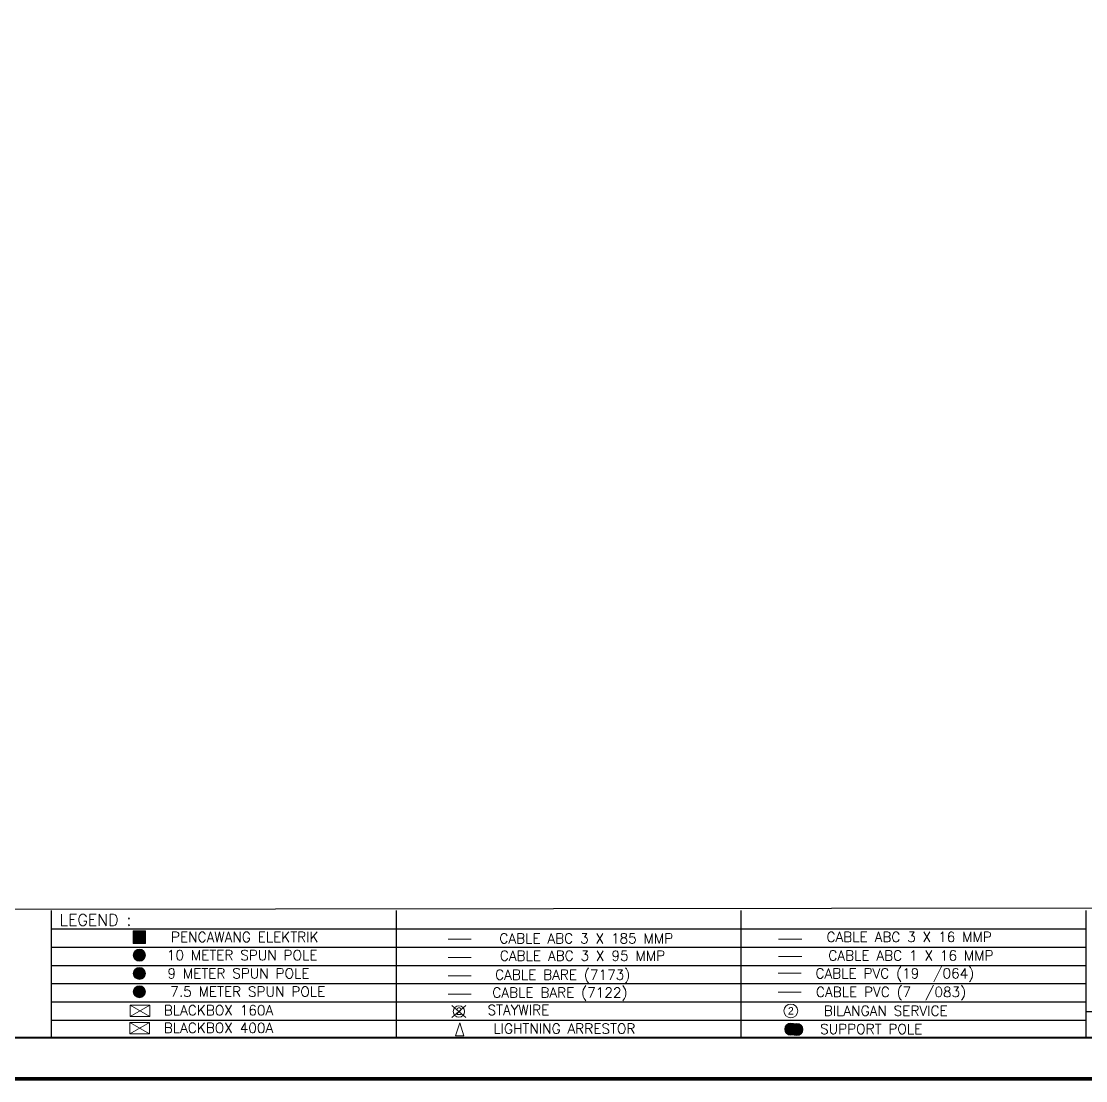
# Model space of a CAD drawing. Header units: inches. Extents: x -2907330 to 774627, y -12404360 to 10502691.
# Drawn here: x 13842 to 14611, y 375 to 1140 of the extents above; entities that cross this region are included whole.
import ezdxf
from ezdxf.enums import TextEntityAlignment as Align

# ---------------------------------------------------------------- set-up
doc = ezdxf.new("R2010")
doc.units = ezdxf.units.IN
doc.header["$MEASUREMENT"] = 0
for name, color, linetype, lineweight in [('BARE 7122', 94, 'Continuous', 0), ('LIGHTNING ARRESTOR', 2, 'Continuous', 0), ('POLE NUMBER', 7, 'Continuous', 0), ('PVC 7083', 2, 'Continuous', 0), ('PVC 9064', 4, 'Continuous', 0), ('STAYWIRE', 7, 'Continuous', 0)]:
    doc.layers.add(name, color=color, linetype=linetype, lineweight=lineweight)
doc.styles.add('Simplex.shk', font='simplex.shx', dxfattribs={"height": 1.75})
doc.styles.add('style1', font='arial.ttf', dxfattribs={"height": 2})

msp = doc.modelspace()

# ---------------------------------------------------------------- hatches: boundary and pattern name
at = {"lineweight": 0}
h = msp.add_hatch(color=3, dxfattribs=at)
h.dxf.hatch_style = 1
h.paths.add_polyline_path([(13932.12, 483.12), (13923.09, 483.12), (13923.09, 473.84), (13932.12, 473.84)])
h = msp.add_hatch(color=6, dxfattribs=at)
h.dxf.hatch_style = 1
h.paths.add_polyline_path([(13931.94, 465.49, 1), (13923.25, 465.49, 1)])
h = msp.add_hatch(color=5, dxfattribs=at)
h.dxf.hatch_style = 1
h.paths.add_polyline_path([(13923.25, 452.3, 1), (13931.94, 452.3, 1)])
h = msp.add_hatch(color=1, dxfattribs=at)
h.dxf.hatch_style = 1
h.paths.add_polyline_path([(13923.25, 439.12, 1), (13931.94, 439.12, 1)])
h = msp.add_hatch(color=9, dxfattribs=at)
h.dxf.hatch_style = 1
h.paths.add_polyline_path([(14393.82, 412.02, 1), (14402.52, 412.02, 1)])
h = msp.add_hatch(color=5, dxfattribs=at)
h.dxf.hatch_style = 1
h.paths.add_polyline_path([(14398.16, 411.78, 1), (14406.86, 411.78, 1)])

# ---------------------------------------------------------------- linework, layer by layer
at = {"color": 7, "linetype": 'Continuous'}
for p, q in [((13219.25, 497.77), (15221.44, 500.66)), ((14611.17, 424.75), (15221.29, 424.75))]:
    msp.add_line(p, q, dxfattribs=at)
at = {"linetype": 'Continuous'}
for p, q in [((13863.93, 497.72), (13863.93, 405.41)), ((14113.01, 497.72), (14113.01, 405.41)), ((14362.09, 497.72), (14362.09, 405.41)), ((14611.17, 497.72), (14611.17, 405.44)), ((13863.93, 484.53), (14113.01, 484.53)), ((14113.01, 484.53), (14362.09, 484.53)), ((14362.09, 484.53), (14611.17, 484.53)), ((13863.93, 471.35), (14113.01, 471.35)), ((14113.01, 471.35), (14362.09, 471.35)), ((14362.09, 471.35), (14362.09, 405.41)), ((14362.09, 471.35), (14611.17, 471.35)), ((13863.93, 458.16), (14113.01, 458.16)), ((14113.01, 458.16), (14362.09, 458.16)), ((14362.09, 458.16), (14611.17, 458.16)), ((13863.93, 444.97), (14113.01, 444.97)), ((14113.01, 444.97), (14362.09, 444.97)), ((14362.09, 444.97), (14611.17, 444.97)), ((13863.93, 431.79), (14113.01, 431.79)), ((14113.01, 431.79), (14362.09, 431.79)), ((14362.09, 431.79), (14611.17, 431.79)), ((13863.93, 418.6), (14113.01, 418.6)), ((14113.01, 418.6), (14362.09, 418.6)), ((14362.09, 418.6), (14611.17, 418.6))]:
    msp.add_line(p, q, dxfattribs=at)
at = {"linetype": 'Continuous', "const_width": 2.7}
msp.add_lwpolyline([(15264.58, 2028.86), (12871.15, 2028.86), (12871.15, 376.14), (15264.58, 376.14)], close=True, dxfattribs=at)
for points in [[(12914.43, 1999.55), (15221.29, 1999.55), (15221.29, 405.44), (12914.43, 405.44)], [(12914.58, 2000.1), (15221.44, 2000.1), (15221.44, 405.99), (12914.58, 405.99)]]:
    msp.add_lwpolyline(points, close=True)
at = {"color": 5, "lineweight": 0}
msp.add_lwpolyline([(13923.09, 473.84), (13932.12, 473.84), (13932.12, 483.12), (13923.09, 483.12)], close=True, dxfattribs=at)
at = {"color": 1, "lineweight": 0}
for points in [[(14167.35, 477), (14150.66, 477)], [(13920.8, 408.61), (13934.94, 416.88), (13934.94, 408.61), (13920.8, 416.88)]]:
    msp.add_lwpolyline(points, dxfattribs=at)
at = {"color": 30, "lineweight": 0}
for points in [[(14406, 477.14), (14389.31, 477.14)], [(13921.05, 421.23), (13935.18, 429.5), (13935.18, 421.23), (13921.05, 429.5)]]:
    msp.add_lwpolyline(points, dxfattribs=at)
at = {"color": 5, "lineweight": 0}
msp.add_lwpolyline([(14167.35, 463.81), (14150.66, 463.81)], dxfattribs=at)
at = {"lineweight": 0}
msp.add_lwpolyline([(14406, 464.46), (14389.31, 464.46)], dxfattribs=at)
at = {"color": 6, "lineweight": 0}
msp.add_lwpolyline([(14167.35, 450.63), (14150.66, 450.63)], dxfattribs=at)
at = {"color": 30, "lineweight": 0}
msp.add_lwpolyline([(13935.18, 429.5), (13921.05, 429.5), (13921.05, 421.23), (13935.18, 421.23)], close=True, dxfattribs=at)
at = {"color": 1, "lineweight": 0}
msp.add_lwpolyline([(13934.94, 416.88), (13920.8, 416.88), (13920.8, 408.61), (13934.94, 408.61)], close=True, dxfattribs=at)
at = {"color": 0, "lineweight": 0}
msp.add_circle((13927.59, 465.49), 4.35, dxfattribs=at)
at = {"lineweight": 0}
for centre, radius in [((13927.59, 452.3), 4.35), ((13927.59, 439.12), 4.35), ((14398.17, 425.21), 4.96), ((14398.17, 412.02), 4.35), ((14402.51, 411.78), 4.35)]:
    msp.add_circle(centre, radius, dxfattribs=at)
at = {"layer": 'BARE 7122', "lineweight": 0}
msp.add_lwpolyline([(14167.35, 437.44), (14150.66, 437.44)], dxfattribs=at)
at = {"layer": 'LIGHTNING ARRESTOR', "lineweight": 0}
msp.add_lwpolyline([(14159.04, 416.72), (14156.06, 407.27), (14162.02, 407.27), (14159.04, 416.72)], dxfattribs=at)
at = {"layer": 'PVC 7083', "lineweight": 0}
msp.add_lwpolyline([(14405.68, 438.69), (14388.99, 438.69)], dxfattribs=at)
at = {"layer": 'PVC 9064', "lineweight": 0}
msp.add_lwpolyline([(14405.68, 452.39), (14388.99, 452.39)], dxfattribs=at)
at = {"layer": 'STAYWIRE', "lineweight": 0}
for p, q in [((14153.34, 429.13), (14163.49, 420.5)), ((14163.49, 429.13), (14153.34, 420.5))]:
    msp.add_line(p, q, dxfattribs=at)
msp.add_circle((14158.42, 424.82), 4.1, dxfattribs=at)

# ---------------------------------------------------------------- texts
at = {"style": 'Simplex.shk'}
msp.add_text('LEGEND :', height=8.347, dxfattribs=at).set_placement((13895.98, 491), align=Align.MIDDLE_CENTER)
at = {"lineweight": 0, "style": 'Simplex.shk'}
for s, height, p in [('PENCAWANG ELEKTRIK ', 7.2341, (14006.22, 478.64)), ('CABLE ABC 3 X 185 MMP ', 7.2341, (14252.9, 477.62)), ('CABLE ABC 3 X 16 MMP', 7.2341, (14483.63, 478.66)), ('10 METER SPUN POLE', 7.2341, (14001.86, 465.52)), ('CABLE ABC 3 X 95 MMP ', 7.2341, (14250.14, 465.12)), ('CABLE ABC 1 X 16 MMP ', 7.2341, (14487.41, 465.25)), ('9 METER SPUN POLE', 7.2341, (13999.18, 452.34)), ('CABLE BARE (7173) ', 7.2341, (14235.85, 451.39)), ('CABLE PVC (19  /064)', 7.2341, (14473.32, 452.38)), ('7.5 METER SPUN POLE ', 7.2341, (14008.39, 439.15)), ('CABLE BARE (7122)', 7.2341, (14231.37, 438.51)), ('CABLE PVC (7  /083)', 7.2341, (14470.56, 438.92)), ('BLACKBOX 160A', 7.2341, (13984.76, 425.68)), ('STAYWIRE', 7.234, (14201.42, 425.89)), ('BILANGAN SERVICE', 7.2341, (14466.73, 425.34)), ('BLACKBOX 400A', 7.2341, (13984.75, 412.98)), ('LIGHTNING ARRESTOR', 7.2341, (14234.56, 412.43)), ('SUPPORT POLE', 7.2341, (14456.22, 412.15))]:
    msp.add_text(s, height=height, dxfattribs=at).set_placement(p, align=Align.MIDDLE_CENTER)
at = {"layer": 'POLE NUMBER', "style": 'style1'}
for p in [(14156.47, 422.32), (14396.1, 422.62)]:
    msp.add_text('2', height=5.37, dxfattribs=at).set_placement(p)

doc.saveas('drawing.dxf')
